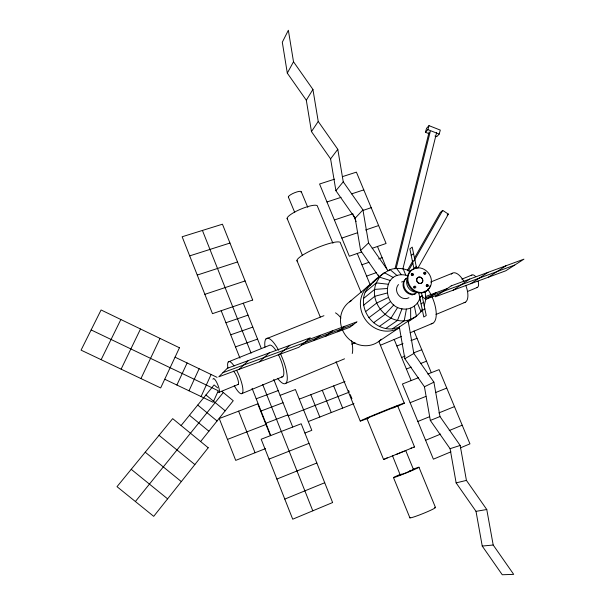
<?xml version="1.0" encoding="UTF-8"?>
<svg xmlns="http://www.w3.org/2000/svg" width="605" height="605" viewBox="0 0 605 605"><rect width="100%" height="100%" fill="white"/><g stroke="black" fill="none" stroke-linecap="round" stroke-linejoin="round"><path stroke-width="0.91" d="M420.135 296.798C419.053 303.43 413.011 308.505 406.401 309.064L404.238 320.786L392.305 328.878C373.58 330.512 358.039 309.51 365.208 292.094C370.562 282.18 380.318 274.957 390.043 269.633C396.509 267.554 403.482 268.166 409.638 270.949L409.736 272.764M424.234 305.918L425.791 299.414L425.149 290.929M402.877 268.953L436.598 132.677M394.989 268.839L429.127 131.988M396.094 268.643L430.299 131.391M406.401 309.064C380.53 310.546 380.999 267.523 408.231 275.812M434.972 136.027L436.704 136.707L439.192 134.083L440.304 130.098L428.99 125.643L426.555 128.321L425.436 132.283L428.9 133.644M425.436 132.283L427.864 129.636L428.99 125.643M401.985 308.8L397.493 320.416L385.748 328.523M201.087 396.547L211.092 374.487M189.01 390.8L199.128 368.74M176.894 385.03L187.111 362.97M140.957 378.571L160.038 338.407M121.113 369.156L140.504 328.991M101.148 359.68L120.856 319.516M287.307 73.137L293.508 61.771L288.358 30.25L282.301 42.237L287.307 73.137L306.312 100.218L311.462 131.588L330.595 158.873L335.904 190.711L355.165 218.201L360.618 250.523L379.471 277.445M405.131 450.816L405.705 450.513L413.48 469.495L405.743 472.921L400.208 474.917L392.532 455.845M408.004 321.875L416.429 316.249L421.042 311.658L422.411 309.2M417.775 268.31L448.373 214.109L442.709 210.389L440.304 212.491L414.349 258.229M407.392 270.48L412.958 260.679M408.269 271.131L412.92 262.925M414.78 259.643L442.709 210.389M306.312 100.218L312.929 89.442L293.508 61.771M397.697 307.378L390.921 318.253L379.358 326.435M311.462 131.588L318.23 121.446L312.929 89.442M400.208 474.917L401.72 474.108M330.595 158.873L337.794 149.322L318.23 121.446M398.483 284.539C392.615 291.081 401.175 301.857 408.95 297.683M200.626 441.537L233.25 400.737L221.884 391.352M135.391 501.53L223.298 392.524M181.099 425.542L214.094 384.931L217.634 387.85M335.904 190.711L343.247 181.818L337.794 149.322M412.02 295.134L412.678 294.363M414.531 446.921L383.6 459.513L366.827 418.35L397.674 405.872L414.531 446.921L413.593 447.224M406.084 278.55C398.203 284.887 407.15 298.31 416.036 293.493C407.498 297.07 399.33 284.214 406.484 278.171M393.817 304.89L384.992 314.456L373.595 322.752M355.165 218.201L362.94 209.905L343.247 181.818M360.618 250.523L368.558 242.907L362.94 209.905M239.179 369.3L248.428 360.535M259.318 361.873L269.293 352.874M279.215 354.538L289.908 345.304M447.155 215.146L448.373 214.109M349.554 301.819L369.889 284.736M368.422 286.536L384.281 272.651L393.303 277.521M388.614 270.828L390.043 269.633L397.077 275.54M365.208 292.094L376.295 282.883L379.585 277.166L390.24 280.493M363.582 298.439L374.646 289.409L387.026 288.517M313.715 340.607L320.211 335.329M363.673 305.139L374.752 296.306L387.109 293.024M325.838 336.138L332.568 330.791M337.877 331.699L344.835 326.276M365.473 311.719L376.613 303.082L388.334 297.456M356.383 322.284L349.834 327.297L301.494 345.107M383.6 459.513L387.276 457.803M368.853 317.731L390.618 301.502M411.211 255.37L413.57 253.601M412.557 261.829L414.917 260.089M416.27 266.593L413.896 268.302L409.872 248.92L412.217 247.127L416.611 268.227M427.251 298.704L435.834 292.752M453.168 290.196L469.73 279.071M378.738 341.447L399.285 327.706A26.06 24.102 52.7 0 1 364.671 318.464A26.06 24.102 52.7 0 1 371.387 283.745M470.887 283.662L488.008 272.356M419.704 297.335L422.116 295.762M488.416 277.196L506.075 265.724M421.065 303.884L423.485 302.341M422.426 310.448L424.854 308.928M413.843 353.486L433.898 382.148L439.979 416.558L460.178 445.454L466.425 480.4L486.768 509.516L493.196 545.022L513.69 574.364L502.263 574.75L482.238 546.058L476.014 511.346L456.132 482.881L450.075 448.691L430.329 420.437L424.438 386.769L404.828 358.727L413.843 353.486L408.095 320.514M372.99 282.134L374.593 281.287M397.674 405.872L395.564 406.878M424.438 386.769L433.898 382.148M392.925 408.027L394.952 407.157M404.208 451.217L396.26 454.476M380.583 345.175L401.486 336.41M410.198 332.758L432.84 323.259M450.944 451.822L433.392 459.18L402.416 384.001L418.426 377.724M460.435 447.844L469.956 443.851L439.079 369.632L427.811 374.049M436.031 314.449L465.283 302.25M285.787 383.313L344.532 358.818M242.166 393.462L282.815 376.62M467.408 291.542L477.466 287.383M219.169 392.252L238.196 384.425M425.602 440.281L440.659 434.08M449.205 430.556L462.197 425.202M284.789 499.087L324.719 482.737M461.804 279.17L471.877 275.056M430.639 282.043L452.2 273.309M417.851 421.458L429.565 416.709M438.859 412.935L454.461 406.613M228.304 361.911L268.998 345.515A17.106 4.878 67.8 0 1 275.729 350.098M276.886 479.062L316.846 462.999M430.329 420.437L439.979 416.558M266.049 338.876L323.94 315.697M410.114 402.696L425.912 396.404M435.479 392.584L446.755 388.092M265.497 448.623L235.716 460.39L219.252 418.539L257.76 403.86L270.42 435.698M305.003 433.006L311.809 430.321L295.414 389.514L280.1 395.352M269.021 459.112L309.004 443.344M308.285 421.556L353.948 403.648M406.378 369.012L411.234 367.137M420.43 363.567L426.525 361.2M227.465 439.419L265.958 424.483M288.282 415.817L349.274 392.153L348.609 390.52M401.622 357.479L405.146 356.126M413.933 352.753L421.776 349.743M299.278 399.134L344.971 381.566M410.303 448.456L411.68 447.927M265.882 423.258L287.867 414.864M396.865 345.969L403.043 343.625M410.924 340.63L417.027 338.316M409.593 470.849L411.067 470.297M261.035 411.007L283.027 402.711M256.202 398.786L278.202 390.588M425.496 299.346L438.572 294.529M307.756 339.912L357.01 321.799M425.882 296.412L447.352 288.517M425.474 297.917L514.681 265.088M222.973 372.642L353.237 324.688M392.819 455.799L393.613 455.505M366.607 276.092L376.257 272.666M235.489 346.884L257.564 339.095M361.934 264.771L368.959 262.305M378.617 258.917L382.126 257.685M401.569 282.006L404.473 281.174M230.709 334.799L252.792 327.101M361.661 251.952L349.327 256.233L319.569 184.011L334.565 179.178M372.204 248.3L386.088 243.482L356.405 172.138L342.453 176.637M225.937 322.737L248.035 315.137M341.848 238.083L357.699 232.683M365.564 230.006L378.624 225.552M368.43 417.889L366.827 418.35M334.399 219.993L352.897 213.807M362.486 210.601L371.198 207.689M204.853 294.325L245.093 280.954M326.972 201.972L341.076 197.336M351.581 193.887L363.786 189.879M197.253 275.063L237.515 261.965M450.075 448.691L460.178 445.454M189.683 255.877L229.968 243.051M456.132 482.881L466.425 480.4M413.079 469.593L413.48 469.495M392.305 328.878L398.597 327.479L410.697 319.364L416.429 316.249L414.387 306.115M476.014 511.346L486.768 509.516M482.238 546.058L493.196 545.022M388.1 284.237L376.295 282.883C367.749 303.158 389.817 327.245 410.697 319.364L410.629 308.142M423.893 291.935L425.617 292.601M427.864 129.636L439.192 134.083M164.734 379.237L213.111 402.28L218.284 390.762L91.136 329.929M175.049 357.169L217.059 377.354M131.217 469.314L167.608 498.853M145.223 452.2L181.326 481.595M159.039 435.313L194.863 464.564M189.448 415.264L208.884 431.214M197.729 405.07L217.074 420.974M421.851 296.17L425.791 299.414M205.95 394.959L225.196 410.818M396.487 268.31L401.296 274.662M419.515 299.354L420.566 300.814M368.558 242.907L387.858 270.45M417.42 303.113L421.042 311.658M361.147 292.457L340.509 243.233A23.557 4.318 -22.7 0 0 316.302 248.148A23.557 4.318 -22.7 0 0 297.683 261.473M332.916 243.255L317.512 206.449A16.418 3.6 -22.8 0 0 300.398 209.3A16.418 3.6 -22.8 0 0 287.67 219.244M301.335 191.883L307.771 207.303M413.979 330.98L431.297 372.68M288.328 197.003L294.741 212.453M377.467 246.469L386.792 268.93M353.252 214.662L356.088 221.513M378.216 274.957L378.934 276.697M287.118 218.458L302.417 255.386M296.934 260.573L320.257 316.975M394.158 339.405L411.158 380.575M357.268 253.48L370.57 285.689M378.866 341.47L404.269 403.202M418.955 467.226L435.426 507.368M393.5 477.625L409.895 517.857M403.164 268.764L405.683 274.95M350.272 394.611L351.944 398.718M336.077 361.669L360.209 421.027M333.665 385.914L342.649 408.08M322.284 390.286L331.275 412.542M310.819 394.694L319.818 417.034M273.732 379.358L292.714 427.047M243.286 303.203L261.322 348.533M202.425 230.445L251.12 353.161M262.668 384.432L312.8 510.817M252.066 388.342L270.738 435.539M221.18 310.713L239.935 358.137M238.612 411.158L255.06 452.744M421.435 292.48L426.23 315.53L423.787 317.02L418.69 292.434M399.255 326.481L404.828 358.727M368.218 418.214A23.852 0.492 -22.1 0 1 365.859 418.41A23.852 0.492 -22.1 0 1 397.765 405.411A23.852 0.492 -22.1 0 1 397.319 406.363M351.732 344.147A23.701 1.951 -22.2 0 1 355.082 342.77M414.289 288.124A0.93 0.824 55.4 0 1 413.828 286.74M416.921 292.056A9.158 8.084 55.2 0 1 408.844 288.434A9.158 8.084 55.2 0 1 407.029 279.631M428.945 288.381A12.811 11.283 55.2 0 1 409.751 287.133A12.811 11.283 55.2 0 1 414.969 268.582M430.231 285.643A12.811 11.283 55.2 0 1 429.331 287.746M412.897 274.368A0.93 0.817 54.5 0 1 412.323 275.57A0.93 0.817 54.5 0 1 411.279 274.541A0.93 0.817 54.5 0 1 412.398 273.868M425.323 273.059A0.923 0.809 55 0 1 424.755 274.254A0.923 0.809 55 0 1 423.719 273.226A0.923 0.809 55 0 1 424.823 272.568M427.901 285.893A0.923 0.817 55.8 0 1 426.797 286.558A0.923 0.817 55.8 0 1 426.336 285.182A0.923 0.817 55.8 0 1 427.682 285.227M280.266 353.418A24.442 6.965 67.8 0 1 287.201 379.781A24.442 6.965 67.8 0 1 277.574 378.306M264.96 347.141A24.442 6.965 67.8 0 1 278.633 350.242M278.202 354.273A17.106 4.878 67.8 0 1 281.575 376.945M236.615 370.268A17.326 4.318 67.8 0 1 242.862 391.828A17.326 4.318 67.8 0 1 234.256 385.597M227.926 368.097A17.326 4.318 67.8 0 1 234.09 366.002M335.488 312.861A23.943 8.183 67.8 0 1 341.016 318.056M351.528 340.804A23.943 8.183 67.8 0 1 352.239 353.509M233.349 371.077A7.426 1.853 67.8 0 1 237.674 378.927A7.426 1.853 67.8 0 1 237.727 384.553M212.99 379.237A7.472 1.739 67.8 0 1 217.876 384.946A7.472 1.739 67.8 0 1 218.11 392.017M427.705 289.152A23.02 9.877 67.6 0 1 430.911 294.529M432.038 296.881A23.02 9.877 67.6 0 1 431.191 323.788M451.217 274.231A15.911 7.313 67.6 0 1 464.005 281.62M465.774 285.416A15.911 7.313 67.6 0 1 464.073 302.666M471.257 275.706A6.784 3.214 67.6 0 1 475.681 276.666M478.094 281.196A6.784 3.214 67.6 0 1 476.649 287.594M381.316 339.186A24.608 22.937 52.9 0 1 342.354 329.649M341.719 327.933A24.608 22.937 52.9 0 1 351.724 300.443M288.562 197.374A7.018 1.656 -22.8 0 1 294.809 192.655A7.018 1.656 -22.8 0 1 301.108 192.435M434.594 507.436A13.847 0.991 -22 0 1 424.105 513.116A13.847 0.991 -22 0 1 410.001 517.54M412.95 469.276A13.794 0.476 -22.1 0 1 415.771 468.913A13.794 0.476 -22.1 0 1 396.154 476.823A13.794 0.476 -22.1 0 1 400.298 474.373M179.451 347.769L160.673 387.926L81.062 350.144L101.08 309.972L179.451 347.769M208.218 447.761L153.708 516.345L117.015 486.67L172.675 418.645L208.218 447.761M227.306 368.294L218.806 376.817L298.878 347.278L310.274 337.824L227.306 368.294M451.247 285.855L435.245 296.805L505.75 270.806L523.938 259.159L451.247 285.855M332.614 502.543L292.714 519.196L261.178 439.238L301.192 423.765L332.614 502.543M252.693 300.012L212.484 313.662L182.143 236.759L222.451 224.205L252.693 300.012M416.565 279.797A3.35 2.949 55.2 0 0 421.072 283.329A3.35 2.949 55.2 0 0 421.299 277.816A3.35 2.949 55.2 0 0 416.565 279.797M416.716 279.691A3.35 2.949 55.2 0 0 421.224 283.223A3.35 2.949 55.2 0 0 421.458 277.71A3.35 2.949 55.2 0 0 416.716 279.691M414.123 286.868A0.93 0.824 55.4 0 0 415.37 287.851A0.93 0.824 55.4 0 0 415.438 286.316A0.93 0.824 55.4 0 0 414.123 286.868M407.838 278.187A12.826 11.298 55.2 0 0 425.141 291.671A12.826 11.298 55.2 0 0 425.95 270.548A12.826 11.298 55.2 0 0 407.838 278.187M411.702 274.239A0.93 0.817 54.5 0 0 412.958 275.222A0.93 0.817 54.5 0 0 413.026 273.694A0.93 0.817 54.5 0 0 411.702 274.239M424.158 272.923A0.923 0.809 55 0 0 425.398 273.906A0.923 0.809 55 0 0 425.459 272.386A0.923 0.809 55 0 0 424.158 272.923M426.638 285.31A0.93 0.817 55.8 0 0 427.886 286.294A0.93 0.817 55.8 0 0 427.947 284.766A0.93 0.817 55.8 0 0 426.638 285.31"/></g></svg>
